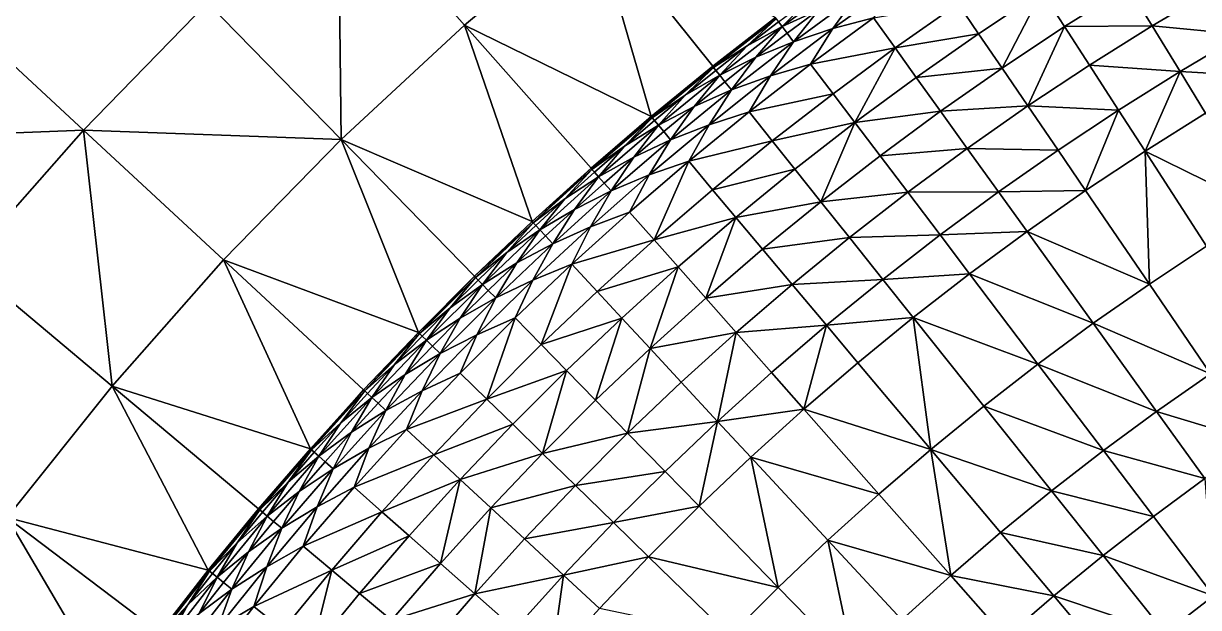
# Model space of a CAD drawing. Header units: millimetres. Extents: x -3250 to 5350, y -3250 to 3250.
# Drawn here: x -2100 to -1177, y 1529 to 1988 of the extents above; entities that cross this region are included whole.
import ezdxf

# ---------------------------------------------------------------- set-up
doc = ezdxf.new("R2010")
doc.units = ezdxf.units.MM
doc.header["$MEASUREMENT"] = 0
doc.layers.add('MESH_3D', color=2, linetype='CONTINUOUS')

msp = doc.modelspace()

# ---------------------------------------------------------------- linework, layer by layer
at = {"layer": 'MESH_3D'}
for points in [[(2150.48, 2436.79, 32500), (-3128.53, 880.23, 32500), (-2326.57, -2269.27, 32500)], [(2150.48, 2436.79, 32500), (-2269.27, 2326.57, 32500), (-3128.53, 880.23, 32500)], [(2150.48, 2436.79, 32500), (-2326.57, -2269.27, 32500), (3105.61, 957.95, 32500)], [(-1955.06, 2004.43, 24400), (-1852.72, 2099.39, 24400), (-1850.33, 1897.05, 24200)], [(-1852.72, 2099.39, 24400), (-1753.47, 1986.92, 24200), (-1850.33, 1897.05, 24200)], [(-1852.72, 2099.39, 24400), (-1652.25, 2071.85, 24200), (-1753.47, 1986.92, 24200)], [(-1753.47, 1986.92, 24200), (-1652.25, 2071.85, 24200), (-1606.97, 1915.11, 24000)], [(-1652.25, 2071.85, 24200), (-1509.51, 1992.83, 24000), (-1558.72, 1954.58, 24000)], [(-1652.25, 2071.85, 24200), (-1558.72, 1954.58, 24000), (-1606.97, 1915.11, 24000)], [(-1475.38, 1999.07, -138.74), (-1504.15, 1985.75, -105.25), (-1454.18, 2022.64, -105.25)], [(-1482.09, 2008.16, -71.93), (-1454.18, 2022.64, -105.25), (-1504.15, 1985.75, -105.25)], [(-1464.4, 1984.19, -205.25), (-1445.5, 2010.57, -171.85), (-1414.48, 2020.08, -205.25)], [(-1464.4, 1984.19, -205.25), (-1414.48, 2020.08, -205.25), (-1432.64, 1992.68, -238.11)], [(-1464.4, 1984.19, -205.25), (-1495.18, 1973.91, -171.85), (-1445.5, 2010.57, -171.85)], [(-1475.38, 1999.07, -138.74), (-1445.5, 2010.57, -171.85), (-1495.18, 1973.91, -171.85)], [(-1366.07, 2003.65, -303.82), (-1300.28, 2013.23, -355.73), (-1350.07, 1980.19, -355.73)], [(-1350.07, 1980.19, -355.73), (-1300.28, 2013.23, -355.73), (-1331.65, 1953.17, -406.77)], [(-1300.28, 2013.23, -355.73), (-1282.54, 1985.76, -406.77), (-1331.65, 1953.17, -406.77)], [(-1300.28, 2013.23, -355.73), (-1232.63, 2017.12, -406.77), (-1282.54, 1985.76, -406.77)], [(-1282.54, 1985.76, -406.77), (-1232.63, 2017.12, -406.77), (-1213.87, 1986.41, -455.71)], [(-1232.63, 2017.12, -406.77), (-1163.97, 2016.05, -455.71), (-1213.87, 1986.41, -455.71)], [(-1213.87, 1986.41, -455.71), (-1163.97, 2016.05, -455.71), (-1142.97, 1979.68, -506.08)], [(-2259.83, 1896.22, 24600), (-2162.5, 2006.51, 24600), (-2052.55, 1904.48, 24400)], [(-2162.5, 2006.51, 24600), (-1955.06, 2004.43, 24400), (-2052.55, 1904.48, 24400)], [(-2052.55, 1904.48, 24400), (-1955.06, 2004.43, 24400), (-1850.33, 1897.05, 24200)], [(-1507.01, 1989.53, -71.93), (-1482.09, 2008.16, -71.93), (-1504.15, 1985.75, -105.25)], [(-1432.64, 1992.68, -238.11), (-1366.07, 2003.65, -303.82), (-1415.6, 1968.97, -303.82)], [(-1415.6, 1968.97, -303.82), (-1366.07, 2003.65, -303.82), (-1350.07, 1980.19, -355.73)], [(-1557.99, 1953.66, -38.42), (-1558.72, 1954.58), (-1509.51, 1992.83)], [(-1558.72, 1954.58, 24000), (-1509.51, 1992.83), (-1558.72, 1954.58)], [(-1558.72, 1954.58, 24000), (-1509.51, 1992.83, 24000), (-1509.51, 1992.83)], [(-1557.99, 1953.66, -38.42), (-1509.51, 1992.83), (-1508.8, 1991.89, -38.42)], [(-1531.69, 1970.59, -71.93), (-1557.99, 1953.66, -38.42), (-1508.8, 1991.89, -38.42)], [(-1531.69, 1970.59, -71.93), (-1508.8, 1991.89, -38.42), (-1507.01, 1989.53, -71.93)], [(-1500.18, 1980.52, -138.74), (-1504.15, 1985.75, -105.25), (-1475.38, 1999.07, -138.74)], [(-1500.18, 1980.52, -138.74), (-1475.38, 1999.07, -138.74), (-1495.18, 1973.91, -171.85)], [(-1481.87, 1956.34, -238.11), (-1432.64, 1992.68, -238.11), (-1415.6, 1968.97, -303.82)], [(-1464.4, 1984.19, -205.25), (-1432.64, 1992.68, -238.11), (-1481.87, 1956.34, -238.11)], [(-1850.33, 1897.05, 24200), (-1753.47, 1986.92, 24200), (-1700.43, 1832.63, 24000)], [(-1753.47, 1986.92, 24200), (-1606.97, 1915.11, 24000), (-1654.21, 1874.45, 24000)], [(-1753.47, 1986.92, 24200), (-1654.21, 1874.45, 24000), (-1700.43, 1832.63, 24000)], [(-1524.76, 1961.66, -138.74), (-1553.19, 1947.64, -105.25), (-1504.15, 1985.75, -105.25)], [(-1531.69, 1970.59, -71.93), (-1504.15, 1985.75, -105.25), (-1553.19, 1947.64, -105.25)], [(-1531.69, 1970.59, -71.93), (-1507.01, 1989.53, -71.93), (-1504.15, 1985.75, -105.25)], [(-1524.76, 1961.66, -138.74), (-1504.15, 1985.75, -105.25), (-1500.18, 1980.52, -138.74)], [(-1513.41, 1947.07, -205.25), (-1495.18, 1973.91, -171.85), (-1464.4, 1984.19, -205.25)], [(-1513.41, 1947.07, -205.25), (-1464.4, 1984.19, -205.25), (-1481.87, 1956.34, -238.11)], [(-1331.65, 1953.17, -406.77), (-1282.54, 1985.76, -406.77), (-1311.37, 1923.43, -455.71)], [(-1282.54, 1985.76, -406.77), (-1263.01, 1955.53, -455.71), (-1311.37, 1923.43, -455.71)], [(-1282.54, 1985.76, -406.77), (-1213.87, 1986.41, -455.71), (-1263.01, 1955.53, -455.71)], [(-1263.01, 1955.53, -455.71), (-1213.87, 1986.41, -455.71), (-1191.97, 1950.57, -506.08)], [(-1213.87, 1986.41, -455.71), (-1142.97, 1979.68, -506.08), (-1191.97, 1950.57, -506.08)], [(-1513.41, 1947.07, -205.25), (-1543.92, 1936.02, -171.85), (-1495.18, 1973.91, -171.85)], [(-1524.76, 1961.66, -138.74), (-1495.18, 1973.91, -171.85), (-1543.92, 1936.02, -171.85)], [(-1524.76, 1961.66, -138.74), (-1500.18, 1980.52, -138.74), (-1495.18, 1973.91, -171.85)], [(-1415.6, 1968.97, -303.82), (-1350.07, 1980.19, -355.73), (-1399.02, 1945.91, -355.73)], [(-1399.02, 1945.91, -355.73), (-1350.07, 1980.19, -355.73), (-1331.65, 1953.17, -406.77)], [(-1191.97, 1950.57, -506.08), (-1142.97, 1979.68, -506.08), (-1123.81, 1946.5, -547.31)], [(-1556.14, 1951.34, -71.93), (-1557.99, 1953.66, -38.42), (-1531.69, 1970.59, -71.93)], [(-1556.14, 1951.34, -71.93), (-1531.69, 1970.59, -71.93), (-1553.19, 1947.64, -105.25)], [(-1481.87, 1956.34, -238.11), (-1415.6, 1968.97, -303.82), (-1464.24, 1933.07, -303.82)], [(-1464.24, 1933.07, -303.82), (-1415.6, 1968.97, -303.82), (-1447.1, 1910.43, -355.73)], [(-1415.6, 1968.97, -303.82), (-1399.02, 1945.91, -355.73), (-1447.1, 1910.43, -355.73)], [(-1549.09, 1942.5, -138.74), (-1553.19, 1947.64, -105.25), (-1524.76, 1961.66, -138.74)], [(-1549.09, 1942.5, -138.74), (-1524.76, 1961.66, -138.74), (-1543.92, 1936.02, -171.85)], [(-1530.18, 1918.79, -238.11), (-1481.87, 1956.34, -238.11), (-1464.24, 1933.07, -303.82)], [(-1513.41, 1947.07, -205.25), (-1481.87, 1956.34, -238.11), (-1530.18, 1918.79, -238.11)], [(-1311.37, 1923.43, -455.71), (-1263.01, 1955.53, -455.71), (-1240.23, 1920.25, -506.08)], [(-1263.01, 1955.53, -455.71), (-1191.97, 1950.57, -506.08), (-1240.23, 1920.25, -506.08)], [(-1606.21, 1914.21, -38.42), (-1606.97, 1915.11), (-1558.72, 1954.58)], [(-1606.97, 1915.11, 24000), (-1558.72, 1954.58), (-1606.97, 1915.11)], [(-1606.97, 1915.11, 24000), (-1558.72, 1954.58, 24000), (-1558.72, 1954.58)], [(-1606.21, 1914.21, -38.42), (-1558.72, 1954.58), (-1557.99, 1953.66, -38.42)], [(-1580.35, 1931.79, -71.93), (-1606.21, 1914.21, -38.42), (-1557.99, 1953.66, -38.42)], [(-1573.19, 1923.04, -138.74), (-1601.26, 1908.31, -105.25), (-1553.19, 1947.64, -105.25)], [(-1580.35, 1931.79, -71.93), (-1553.19, 1947.64, -105.25), (-1601.26, 1908.31, -105.25)], [(-1580.35, 1931.79, -71.93), (-1557.99, 1953.66, -38.42), (-1556.14, 1951.34, -71.93)], [(-1580.35, 1931.79, -71.93), (-1556.14, 1951.34, -71.93), (-1553.19, 1947.64, -105.25)], [(-1573.19, 1923.04, -138.74), (-1553.19, 1947.64, -105.25), (-1549.09, 1942.5, -138.74)], [(-1561.48, 1908.73, -205.25), (-1543.92, 1936.02, -171.85), (-1513.41, 1947.07, -205.25)], [(-1561.48, 1908.73, -205.25), (-1513.41, 1947.07, -205.25), (-1530.18, 1918.79, -238.11)], [(-1447.1, 1910.43, -355.73), (-1399.02, 1945.91, -355.73), (-1379.93, 1919.36, -406.77)], [(-1399.02, 1945.91, -355.73), (-1331.65, 1953.17, -406.77), (-1379.93, 1919.36, -406.77)], [(-1379.93, 1919.36, -406.77), (-1331.65, 1953.17, -406.77), (-1311.37, 1923.43, -455.71)], [(-1240.23, 1920.25, -506.08), (-1191.97, 1950.57, -506.08), (-1219.44, 1888.06, -547.31)], [(-1191.97, 1950.57, -506.08), (-1171.99, 1917.88, -547.31), (-1219.44, 1888.06, -547.31)], [(-1191.97, 1950.57, -506.08), (-1123.81, 1946.5, -547.31), (-1171.99, 1917.88, -547.31)], [(-1573.19, 1923.04, -138.74), (-1549.09, 1942.5, -138.74), (-1543.92, 1936.02, -171.85)], [(-1604.31, 1911.94, -71.93), (-1606.21, 1914.21, -38.42), (-1580.35, 1931.79, -71.93)], [(-1604.31, 1911.94, -71.93), (-1580.35, 1931.79, -71.93), (-1601.26, 1908.31, -105.25)], [(-1561.48, 1908.73, -205.25), (-1591.71, 1896.93, -171.85), (-1543.92, 1936.02, -171.85)], [(-1573.19, 1923.04, -138.74), (-1543.92, 1936.02, -171.85), (-1591.71, 1896.93, -171.85)], [(-1530.18, 1918.79, -238.11), (-1464.24, 1933.07, -303.82), (-1511.98, 1895.97, -303.82)], [(-1511.98, 1895.97, -303.82), (-1464.24, 1933.07, -303.82), (-1447.1, 1910.43, -355.73)], [(-1597.04, 1903.28, -138.74), (-1601.26, 1908.31, -105.25), (-1573.19, 1923.04, -138.74)], [(-1597.04, 1903.28, -138.74), (-1573.19, 1923.04, -138.74), (-1591.71, 1896.93, -171.85)], [(-1577.55, 1880.05, -238.11), (-1530.18, 1918.79, -238.11), (-1511.98, 1895.97, -303.82)], [(-1561.48, 1908.73, -205.25), (-1530.18, 1918.79, -238.11), (-1577.55, 1880.05, -238.11)], [(-1447.1, 1910.43, -355.73), (-1379.93, 1919.36, -406.77), (-1427.35, 1884.36, -406.77)], [(-1427.35, 1884.36, -406.77), (-1379.93, 1919.36, -406.77), (-1358.92, 1890.14, -455.71)], [(-1379.93, 1919.36, -406.77), (-1311.37, 1923.43, -455.71), (-1358.92, 1890.14, -455.71)], [(-1358.92, 1890.14, -455.71), (-1311.37, 1923.43, -455.71), (-1287.72, 1888.73, -506.08)], [(-1311.37, 1923.43, -455.71), (-1240.23, 1920.25, -506.08), (-1287.72, 1888.73, -506.08)], [(-1287.72, 1888.73, -506.08), (-1240.23, 1920.25, -506.08), (-1266.13, 1857.07, -547.31)], [(-1240.23, 1920.25, -506.08), (-1219.44, 1888.06, -547.31), (-1266.13, 1857.07, -547.31)], [(-1653.43, 1873.57, -38.42), (-1654.21, 1874.45), (-1606.97, 1915.11)], [(-1654.21, 1874.45, 24000), (-1606.97, 1915.11, 24000), (-1606.97, 1915.11)], [(-1654.21, 1874.45, 24000), (-1606.97, 1915.11), (-1654.21, 1874.45)], [(-1653.43, 1873.57, -38.42), (-1606.97, 1915.11), (-1606.21, 1914.21, -38.42)], [(-1628.02, 1891.79, -71.93), (-1653.43, 1873.57, -38.42), (-1606.21, 1914.21, -38.42)], [(-1628.02, 1891.79, -71.93), (-1606.21, 1914.21, -38.42), (-1604.31, 1911.94, -71.93)], [(-1628.02, 1891.79, -71.93), (-1604.31, 1911.94, -71.93), (-1601.26, 1908.31, -105.25)], [(-1511.98, 1895.97, -303.82), (-1447.1, 1910.43, -355.73), (-1494.27, 1873.76, -355.73)], [(-1494.27, 1873.76, -355.73), (-1447.1, 1910.43, -355.73), (-1473.88, 1848.19, -406.77)], [(-1447.1, 1910.43, -355.73), (-1427.35, 1884.36, -406.77), (-1473.88, 1848.19, -406.77)], [(-1219.44, 1888.06, -547.31), (-1171.99, 1917.88, -547.31), (-1125.61, 1841.97, -630.5)], [(-2259.83, 1896.22, 24600), (-2052.55, 1904.48, 24400), (-2144.92, 1799.81, 24400)], [(-2144.92, 1799.81, 24400), (-2052.55, 1904.48, 24400), (-2030.02, 1703.39, 24200)], [(-2052.55, 1904.48, 24400), (-1942.59, 1802.46, 24200), (-2030.02, 1703.39, 24200)], [(-2052.55, 1904.48, 24400), (-1850.33, 1897.05, 24200), (-1942.59, 1802.46, 24200)], [(-1620.64, 1883.22, -138.74), (-1648.34, 1867.8, -105.25), (-1601.26, 1908.31, -105.25)], [(-1628.02, 1891.79, -71.93), (-1601.26, 1908.31, -105.25), (-1648.34, 1867.8, -105.25)], [(-1620.64, 1883.22, -138.74), (-1601.26, 1908.31, -105.25), (-1597.04, 1903.28, -138.74)], [(-1620.64, 1883.22, -138.74), (-1597.04, 1903.28, -138.74), (-1591.71, 1896.93, -171.85)], [(-1608.58, 1869.21, -205.25), (-1561.48, 1908.73, -205.25), (-1577.55, 1880.05, -238.11)], [(-1608.58, 1869.21, -205.25), (-1591.71, 1896.93, -171.85), (-1561.48, 1908.73, -205.25)], [(-1942.59, 1802.46, 24200), (-1850.33, 1897.05, 24200), (-1789.67, 1745.59, 24000)], [(-1850.33, 1897.05, 24200), (-1700.43, 1832.63, 24000), (-1745.59, 1789.67, 24000)], [(-1850.33, 1897.05, 24200), (-1745.59, 1789.67, 24000), (-1789.67, 1745.59, 24000)], [(-1651.47, 1871.35, -71.93), (-1653.43, 1873.57, -38.42), (-1628.02, 1891.79, -71.93)], [(-1651.47, 1871.35, -71.93), (-1628.02, 1891.79, -71.93), (-1648.34, 1867.8, -105.25)], [(-1608.58, 1869.21, -205.25), (-1638.51, 1856.65, -171.85), (-1591.71, 1896.93, -171.85)], [(-1620.64, 1883.22, -138.74), (-1591.71, 1896.93, -171.85), (-1638.51, 1856.65, -171.85)], [(-1577.55, 1880.05, -238.11), (-1511.98, 1895.97, -303.82), (-1558.78, 1857.68, -303.82)], [(-1558.78, 1857.68, -303.82), (-1511.98, 1895.97, -303.82), (-1494.27, 1873.76, -355.73)], [(-1643.99, 1862.87, -138.74), (-1648.34, 1867.8, -105.25), (-1620.64, 1883.22, -138.74)], [(-1643.99, 1862.87, -138.74), (-1620.64, 1883.22, -138.74), (-1638.51, 1856.65, -171.85)], [(-1473.88, 1848.19, -406.77), (-1427.35, 1884.36, -406.77), (-1405.62, 1855.68, -455.71)], [(-1427.35, 1884.36, -406.77), (-1358.92, 1890.14, -455.71), (-1405.62, 1855.68, -455.71)], [(-1405.62, 1855.68, -455.71), (-1358.92, 1890.14, -455.71), (-1334.4, 1856.04, -506.08)], [(-1358.92, 1890.14, -455.71), (-1287.72, 1888.73, -506.08), (-1334.4, 1856.04, -506.08)], [(-1334.4, 1856.04, -506.08), (-1287.72, 1888.73, -506.08), (-1266.13, 1857.07, -547.31)], [(-1266.13, 1857.07, -547.31), (-1219.44, 1888.06, -547.31), (-1216.02, 1783.58, -630.5)], [(-1219.44, 1888.06, -547.31), (-1125.61, 1841.97, -630.5), (-1171.18, 1813.34, -630.5)], [(-1219.44, 1888.06, -547.31), (-1171.18, 1813.34, -630.5), (-1216.02, 1783.58, -630.5)], [(-1699.63, 1831.76, -38.42), (-1700.43, 1832.63), (-1654.21, 1874.45)], [(-1700.43, 1832.63, 24000), (-1654.21, 1874.45, 24000), (-1654.21, 1874.45)], [(-1700.43, 1832.63, 24000), (-1654.21, 1874.45), (-1700.43, 1832.63)], [(-1699.63, 1831.76, -38.42), (-1654.21, 1874.45), (-1653.43, 1873.57, -38.42)], [(-1674.67, 1850.61, -71.93), (-1699.63, 1831.76, -38.42), (-1653.43, 1873.57, -38.42)], [(-1674.67, 1850.61, -71.93), (-1653.43, 1873.57, -38.42), (-1651.47, 1871.35, -71.93)], [(-1623.93, 1840.13, -238.11), (-1577.55, 1880.05, -238.11), (-1604.61, 1818.24, -303.82)], [(-1608.58, 1869.21, -205.25), (-1577.55, 1880.05, -238.11), (-1623.93, 1840.13, -238.11)], [(-1577.55, 1880.05, -238.11), (-1558.78, 1857.68, -303.82), (-1604.61, 1818.24, -303.82)], [(-1558.78, 1857.68, -303.82), (-1494.27, 1873.76, -355.73), (-1540.52, 1835.92, -355.73)], [(-1540.52, 1835.92, -355.73), (-1494.27, 1873.76, -355.73), (-1473.88, 1848.19, -406.77)], [(-1667.09, 1842.23, -138.74), (-1694.39, 1826.12, -105.25), (-1648.34, 1867.8, -105.25)], [(-1674.67, 1850.61, -71.93), (-1648.34, 1867.8, -105.25), (-1694.39, 1826.12, -105.25)], [(-1674.67, 1850.61, -71.93), (-1651.47, 1871.35, -71.93), (-1648.34, 1867.8, -105.25)], [(-1667.09, 1842.23, -138.74), (-1648.34, 1867.8, -105.25), (-1643.99, 1862.87, -138.74)], [(-1667.09, 1842.23, -138.74), (-1643.99, 1862.87, -138.74), (-1638.51, 1856.65, -171.85)], [(-1654.68, 1828.52, -205.25), (-1638.51, 1856.65, -171.85), (-1608.58, 1869.21, -205.25)], [(-1654.68, 1828.52, -205.25), (-1608.58, 1869.21, -205.25), (-1623.93, 1840.13, -238.11)], [(-1654.68, 1828.52, -205.25), (-1684.28, 1815.23, -171.85), (-1638.51, 1856.65, -171.85)], [(-1667.09, 1842.23, -138.74), (-1638.51, 1856.65, -171.85), (-1684.28, 1815.23, -171.85)], [(-1604.61, 1818.24, -303.82), (-1558.78, 1857.68, -303.82), (-1540.52, 1835.92, -355.73)], [(-1473.88, 1848.19, -406.77), (-1405.62, 1855.68, -455.71), (-1451.45, 1820.06, -455.71)], [(-1451.45, 1820.06, -455.71), (-1405.62, 1855.68, -455.71), (-1380.26, 1822.2, -506.08)], [(-1405.62, 1855.68, -455.71), (-1334.4, 1856.04, -506.08), (-1380.26, 1822.2, -506.08)], [(-1380.26, 1822.2, -506.08), (-1334.4, 1856.04, -506.08), (-1312.04, 1824.93, -547.31)], [(-1334.4, 1856.04, -506.08), (-1266.13, 1857.07, -547.31), (-1312.04, 1824.93, -547.31)], [(-1312.04, 1824.93, -547.31), (-1266.13, 1857.07, -547.31), (-1216.02, 1783.58, -630.5)], [(-1697.61, 1829.59, -71.93), (-1699.63, 1831.76, -38.42), (-1674.67, 1850.61, -71.93)], [(-1697.61, 1829.59, -71.93), (-1674.67, 1850.61, -71.93), (-1694.39, 1826.12, -105.25)], [(-1540.52, 1835.92, -355.73), (-1473.88, 1848.19, -406.77), (-1519.5, 1810.87, -406.77)], [(-1519.5, 1810.87, -406.77), (-1473.88, 1848.19, -406.77), (-1451.45, 1820.06, -455.71)], [(-1689.92, 1821.31, -138.74), (-1694.39, 1826.12, -105.25), (-1667.09, 1842.23, -138.74)], [(-1689.92, 1821.31, -138.74), (-1667.09, 1842.23, -138.74), (-1684.28, 1815.23, -171.85)], [(-1669.3, 1799.07, -238.11), (-1623.93, 1840.13, -238.11), (-1604.61, 1818.24, -303.82)], [(-1654.68, 1828.52, -205.25), (-1623.93, 1840.13, -238.11), (-1669.3, 1799.07, -238.11)], [(-1604.61, 1818.24, -303.82), (-1540.52, 1835.92, -355.73), (-1585.82, 1796.95, -355.73)], [(-1585.82, 1796.95, -355.73), (-1540.52, 1835.92, -355.73), (-1564.18, 1772.43, -406.77)], [(-1540.52, 1835.92, -355.73), (-1519.5, 1810.87, -406.77), (-1564.18, 1772.43, -406.77)], [(-1699.63, 1831.76, -38.42), (-1745.59, 1789.67), (-1700.43, 1832.63)], [(-1700.43, 1832.63, 24000), (-1700.43, 1832.63), (-1745.59, 1789.67)], [(-1745.59, 1789.67, 24000), (-1700.43, 1832.63, 24000), (-1745.59, 1789.67)], [(-1744.77, 1788.82, -38.42), (-1745.59, 1789.67), (-1699.63, 1831.76, -38.42)], [(-1720.29, 1808.29, -71.93), (-1744.77, 1788.82, -38.42), (-1699.63, 1831.76, -38.42)], [(-1712.5, 1800.1, -138.74), (-1739.39, 1783.31, -105.25), (-1694.39, 1826.12, -105.25)], [(-1720.29, 1808.29, -71.93), (-1694.39, 1826.12, -105.25), (-1739.39, 1783.31, -105.25)], [(-1720.29, 1808.29, -71.93), (-1699.63, 1831.76, -38.42), (-1697.61, 1829.59, -71.93)], [(-1720.29, 1808.29, -71.93), (-1697.61, 1829.59, -71.93), (-1694.39, 1826.12, -105.25)], [(-1712.5, 1800.1, -138.74), (-1694.39, 1826.12, -105.25), (-1689.92, 1821.31, -138.74)], [(-1699.76, 1786.7, -205.25), (-1684.28, 1815.23, -171.85), (-1654.68, 1828.52, -205.25)], [(-1699.76, 1786.7, -205.25), (-1654.68, 1828.52, -205.25), (-1669.3, 1799.07, -238.11)], [(-1712.5, 1800.1, -138.74), (-1689.92, 1821.31, -138.74), (-1684.28, 1815.23, -171.85)], [(-1669.3, 1799.07, -238.11), (-1604.61, 1818.24, -303.82), (-1649.44, 1777.67, -303.82)], [(-1649.44, 1777.67, -303.82), (-1604.61, 1818.24, -303.82), (-1585.82, 1796.95, -355.73)], [(-1519.5, 1810.87, -406.77), (-1451.45, 1820.06, -455.71), (-1496.37, 1783.31, -455.71)], [(-1496.37, 1783.31, -455.71), (-1451.45, 1820.06, -455.71), (-1425.26, 1787.22, -506.08)], [(-1451.45, 1820.06, -455.71), (-1380.26, 1822.2, -506.08), (-1425.26, 1787.22, -506.08)], [(-1425.26, 1787.22, -506.08), (-1380.26, 1822.2, -506.08), (-1357.13, 1791.65, -547.31)], [(-1380.26, 1822.2, -506.08), (-1312.04, 1824.93, -547.31), (-1357.13, 1791.65, -547.31)], [(-1357.13, 1791.65, -547.31), (-1312.04, 1824.93, -547.31), (-1260.11, 1752.71, -630.5)], [(-1312.04, 1824.93, -547.31), (-1216.02, 1783.58, -630.5), (-1260.11, 1752.71, -630.5)], [(-1742.7, 1786.7, -71.93), (-1744.77, 1788.82, -38.42), (-1720.29, 1808.29, -71.93)], [(-1742.7, 1786.7, -71.93), (-1720.29, 1808.29, -71.93), (-1739.39, 1783.31, -105.25)], [(-1699.76, 1786.7, -205.25), (-1729.02, 1772.67, -171.85), (-1684.28, 1815.23, -171.85)], [(-1712.5, 1800.1, -138.74), (-1684.28, 1815.23, -171.85), (-1729.02, 1772.67, -171.85)], [(-1564.18, 1772.43, -406.77), (-1519.5, 1810.87, -406.77), (-1496.37, 1783.31, -455.71)], [(-1216.02, 1783.58, -630.5), (-1171.18, 1813.34, -630.5), (-1167.97, 1713.1, -698.41)], [(-2144.92, 1799.81, 24400), (-2030.02, 1703.39, 24200), (-2112.4, 1600.08, 24200)], [(-2030.02, 1703.39, 24200), (-1942.59, 1802.46, 24200), (-1874.45, 1654.21, 24000)], [(-1942.59, 1802.46, 24200), (-1832.63, 1700.43, 24000), (-1874.45, 1654.21, 24000)], [(-1942.59, 1802.46, 24200), (-1789.67, 1745.59, 24000), (-1832.63, 1700.43, 24000)], [(-1734.81, 1778.61, -138.74), (-1739.39, 1783.31, -105.25), (-1712.5, 1800.1, -138.74)], [(-1734.81, 1778.61, -138.74), (-1712.5, 1800.1, -138.74), (-1729.02, 1772.67, -171.85)], [(-1713.63, 1756.9, -238.11), (-1669.3, 1799.07, -238.11), (-1693.25, 1736, -303.82)], [(-1699.76, 1786.7, -205.25), (-1669.3, 1799.07, -238.11), (-1713.63, 1756.9, -238.11)], [(-1669.3, 1799.07, -238.11), (-1649.44, 1777.67, -303.82), (-1693.25, 1736, -303.82)], [(-1788.82, 1744.77, -38.42), (-1789.67, 1745.59), (-1745.59, 1789.67)], [(-1789.67, 1745.59, 24000), (-1745.59, 1789.67, 24000), (-1745.59, 1789.67)], [(-1789.67, 1745.59, 24000), (-1745.59, 1789.67), (-1789.67, 1745.59)], [(-1788.82, 1744.77, -38.42), (-1745.59, 1789.67), (-1744.77, 1788.82, -38.42)], [(-1649.44, 1777.67, -303.82), (-1585.82, 1796.95, -355.73), (-1630.12, 1756.85, -355.73)], [(-1630.12, 1756.85, -355.73), (-1585.82, 1796.95, -355.73), (-1607.88, 1732.88, -406.77)], [(-1585.82, 1796.95, -355.73), (-1564.18, 1772.43, -406.77), (-1607.88, 1732.88, -406.77)], [(-1425.26, 1787.22, -506.08), (-1357.13, 1791.65, -547.31), (-1401.37, 1757.26, -547.31)], [(-1401.37, 1757.26, -547.31), (-1357.13, 1791.65, -547.31), (-1303.42, 1720.75, -630.5)], [(-1357.13, 1791.65, -547.31), (-1260.11, 1752.71, -630.5), (-1303.42, 1720.75, -630.5)], [(-1764.84, 1764.84, -71.93), (-1788.82, 1744.77, -38.42), (-1744.77, 1788.82, -38.42)], [(-1756.84, 1756.84, -138.74), (-1783.31, 1739.39, -105.25), (-1739.39, 1783.31, -105.25)], [(-1764.84, 1764.84, -71.93), (-1739.39, 1783.31, -105.25), (-1783.31, 1739.39, -105.25)], [(-1764.84, 1764.84, -71.93), (-1744.77, 1788.82, -38.42), (-1742.7, 1786.7, -71.93)], [(-1764.84, 1764.84, -71.93), (-1742.7, 1786.7, -71.93), (-1739.39, 1783.31, -105.25)], [(-1756.84, 1756.84, -138.74), (-1739.39, 1783.31, -105.25), (-1734.81, 1778.61, -138.74)], [(-1743.77, 1743.77, -205.25), (-1729.02, 1772.67, -171.85), (-1699.76, 1786.7, -205.25)], [(-1743.77, 1743.77, -205.25), (-1699.76, 1786.7, -205.25), (-1713.63, 1756.9, -238.11)], [(-1564.18, 1772.43, -406.77), (-1496.37, 1783.31, -455.71), (-1540.36, 1745.45, -455.71)], [(-1540.36, 1745.45, -455.71), (-1496.37, 1783.31, -455.71), (-1469.38, 1751.13, -506.08)], [(-1496.37, 1783.31, -455.71), (-1425.26, 1787.22, -506.08), (-1469.38, 1751.13, -506.08)], [(-1469.38, 1751.13, -506.08), (-1425.26, 1787.22, -506.08), (-1401.37, 1757.26, -547.31)], [(-1260.11, 1752.71, -630.5), (-1216.02, 1783.58, -630.5), (-1167.97, 1713.1, -698.41)], [(-1743.77, 1743.77, -205.25), (-1772.67, 1729.02, -171.85), (-1729.02, 1772.67, -171.85)], [(-1756.84, 1756.84, -138.74), (-1729.02, 1772.67, -171.85), (-1772.67, 1729.02, -171.85)], [(-1756.84, 1756.84, -138.74), (-1734.81, 1778.61, -138.74), (-1729.02, 1772.67, -171.85)], [(-1693.25, 1736, -303.82), (-1649.44, 1777.67, -303.82), (-1630.12, 1756.85, -355.73)], [(-1607.88, 1732.88, -406.77), (-1564.18, 1772.43, -406.77), (-1540.36, 1745.45, -455.71)], [(-1786.7, 1742.7, -71.93), (-1788.82, 1744.77, -38.42), (-1764.84, 1764.84, -71.93)], [(-1786.7, 1742.7, -71.93), (-1764.84, 1764.84, -71.93), (-1783.31, 1739.39, -105.25)], [(-1778.61, 1734.81, -138.74), (-1783.31, 1739.39, -105.25), (-1756.84, 1756.84, -138.74)], [(-1778.61, 1734.81, -138.74), (-1756.84, 1756.84, -138.74), (-1772.67, 1729.02, -171.85)], [(-1756.9, 1713.63, -238.11), (-1713.63, 1756.9, -238.11), (-1736, 1693.25, -303.82)], [(-1743.77, 1743.77, -205.25), (-1713.63, 1756.9, -238.11), (-1756.9, 1713.63, -238.11)], [(-1713.63, 1756.9, -238.11), (-1693.25, 1736, -303.82), (-1736, 1693.25, -303.82)], [(-1693.25, 1736, -303.82), (-1630.12, 1756.85, -355.73), (-1673.41, 1715.67, -355.73)], [(-1673.41, 1715.67, -355.73), (-1630.12, 1756.85, -355.73), (-1650.58, 1692.26, -406.77)], [(-1630.12, 1756.85, -355.73), (-1607.88, 1732.88, -406.77), (-1650.58, 1692.26, -406.77)], [(-1469.38, 1751.13, -506.08), (-1401.37, 1757.26, -547.31), (-1444.74, 1721.78, -547.31)], [(-1444.74, 1721.78, -547.31), (-1401.37, 1757.26, -547.31), (-1387.57, 1653.64, -630.5)], [(-1401.37, 1757.26, -547.31), (-1303.42, 1720.75, -630.5), (-1345.91, 1687.72, -630.5)], [(-1401.37, 1757.26, -547.31), (-1345.91, 1687.72, -630.5), (-1387.57, 1653.64, -630.5)], [(-1303.42, 1720.75, -630.5), (-1260.11, 1752.71, -630.5), (-1210.32, 1683.45, -698.41)], [(-1260.11, 1752.71, -630.5), (-1167.97, 1713.1, -698.41), (-1210.32, 1683.45, -698.41)], [(-1831.76, 1699.63, -38.42), (-1832.63, 1700.43), (-1789.67, 1745.59)], [(-1832.63, 1700.43, 24000), (-1789.67, 1745.59, 24000), (-1789.67, 1745.59)], [(-1832.63, 1700.43, 24000), (-1789.67, 1745.59), (-1832.63, 1700.43)], [(-1831.76, 1699.63, -38.42), (-1789.67, 1745.59), (-1788.82, 1744.77, -38.42)], [(-1808.29, 1720.29, -71.93), (-1831.76, 1699.63, -38.42), (-1788.82, 1744.77, -38.42)], [(-1808.29, 1720.29, -71.93), (-1788.82, 1744.77, -38.42), (-1786.7, 1742.7, -71.93)], [(-1786.7, 1699.76, -205.25), (-1772.67, 1729.02, -171.85), (-1743.77, 1743.77, -205.25)], [(-1786.7, 1699.76, -205.25), (-1743.77, 1743.77, -205.25), (-1756.9, 1713.63, -238.11)], [(-1607.88, 1732.88, -406.77), (-1540.36, 1745.45, -455.71), (-1583.4, 1706.5, -455.71)], [(-1583.4, 1706.5, -455.71), (-1540.36, 1745.45, -455.71), (-1554.84, 1675.71, -506.08)], [(-1540.36, 1745.45, -455.71), (-1512.58, 1713.96, -506.08), (-1554.84, 1675.71, -506.08)], [(-1540.36, 1745.45, -455.71), (-1469.38, 1751.13, -506.08), (-1512.58, 1713.96, -506.08)], [(-1512.58, 1713.96, -506.08), (-1469.38, 1751.13, -506.08), (-1487.22, 1685.23, -547.31)], [(-1469.38, 1751.13, -506.08), (-1444.74, 1721.78, -547.31), (-1487.22, 1685.23, -547.31)], [(-1800.1, 1712.5, -138.74), (-1826.12, 1694.39, -105.25), (-1783.31, 1739.39, -105.25)], [(-1808.29, 1720.29, -71.93), (-1783.31, 1739.39, -105.25), (-1826.12, 1694.39, -105.25)], [(-1808.29, 1720.29, -71.93), (-1786.7, 1742.7, -71.93), (-1783.31, 1739.39, -105.25)], [(-1800.1, 1712.5, -138.74), (-1783.31, 1739.39, -105.25), (-1778.61, 1734.81, -138.74)], [(-1800.1, 1712.5, -138.74), (-1778.61, 1734.81, -138.74), (-1772.67, 1729.02, -171.85)], [(-1736, 1693.25, -303.82), (-1693.25, 1736, -303.82), (-1673.41, 1715.67, -355.73)], [(-1786.7, 1699.76, -205.25), (-1815.23, 1684.28, -171.85), (-1772.67, 1729.02, -171.85)], [(-1800.1, 1712.5, -138.74), (-1772.67, 1729.02, -171.85), (-1815.23, 1684.28, -171.85)], [(-1650.58, 1692.26, -406.77), (-1607.88, 1732.88, -406.77), (-1625.45, 1666.49, -455.71)], [(-1607.88, 1732.88, -406.77), (-1583.4, 1706.5, -455.71), (-1625.45, 1666.49, -455.71)], [(-1829.59, 1697.61, -71.93), (-1831.76, 1699.63, -38.42), (-1808.29, 1720.29, -71.93)], [(-1829.59, 1697.61, -71.93), (-1808.29, 1720.29, -71.93), (-1826.12, 1694.39, -105.25)], [(-1736, 1693.25, -303.82), (-1673.41, 1715.67, -355.73), (-1715.67, 1673.41, -355.73)], [(-1715.67, 1673.41, -355.73), (-1673.41, 1715.67, -355.73), (-1692.26, 1650.58, -406.77)], [(-1673.41, 1715.67, -355.73), (-1650.58, 1692.26, -406.77), (-1692.26, 1650.58, -406.77)], [(-1487.22, 1685.23, -547.31), (-1444.74, 1721.78, -547.31), (-1387.57, 1653.64, -630.5)], [(-1345.91, 1687.72, -630.5), (-1303.42, 1720.75, -630.5), (-1251.91, 1652.75, -698.41)], [(-1303.42, 1720.75, -630.5), (-1210.32, 1683.45, -698.41), (-1251.91, 1652.75, -698.41)], [(-1821.31, 1689.92, -138.74), (-1826.12, 1694.39, -105.25), (-1800.1, 1712.5, -138.74)], [(-1821.31, 1689.92, -138.74), (-1800.1, 1712.5, -138.74), (-1815.23, 1684.28, -171.85)], [(-1799.07, 1669.3, -238.11), (-1756.9, 1713.63, -238.11), (-1736, 1693.25, -303.82)], [(-1786.7, 1699.76, -205.25), (-1756.9, 1713.63, -238.11), (-1799.07, 1669.3, -238.11)], [(-1625.45, 1666.49, -455.71), (-1583.4, 1706.5, -455.71), (-1554.84, 1675.71, -506.08)], [(-1554.84, 1675.71, -506.08), (-1512.58, 1713.96, -506.08), (-1487.22, 1685.23, -547.31)], [(-1210.32, 1683.45, -698.41), (-1167.97, 1713.1, -698.41), (-1131.47, 1659.56, -744.25)], [(-2112.4, 1600.08, 24200), (-2030.02, 1703.39, 24200), (-1954.58, 1558.72, 24000)], [(-2030.02, 1703.39, 24200), (-1874.45, 1654.21, 24000), (-1915.11, 1606.97, 24000)], [(-2030.02, 1703.39, 24200), (-1915.11, 1606.97, 24000), (-1954.58, 1558.72, 24000)], [(-1873.57, 1653.43, -38.42), (-1874.45, 1654.21), (-1832.63, 1700.43)], [(-1874.45, 1654.21, 24000), (-1832.63, 1700.43, 24000), (-1832.63, 1700.43)], [(-1874.45, 1654.21, 24000), (-1832.63, 1700.43), (-1874.45, 1654.21)], [(-1873.57, 1653.43, -38.42), (-1832.63, 1700.43), (-1831.76, 1699.63, -38.42)], [(-1850.61, 1674.67, -71.93), (-1873.57, 1653.43, -38.42), (-1831.76, 1699.63, -38.42)], [(-1850.61, 1674.67, -71.93), (-1831.76, 1699.63, -38.42), (-1829.59, 1697.61, -71.93)], [(-1850.61, 1674.67, -71.93), (-1829.59, 1697.61, -71.93), (-1826.12, 1694.39, -105.25)], [(-1828.52, 1654.68, -205.25), (-1786.7, 1699.76, -205.25), (-1799.07, 1669.3, -238.11)], [(-1828.52, 1654.68, -205.25), (-1815.23, 1684.28, -171.85), (-1786.7, 1699.76, -205.25)], [(-1842.23, 1667.09, -138.74), (-1867.8, 1648.34, -105.25), (-1826.12, 1694.39, -105.25)], [(-1850.61, 1674.67, -71.93), (-1826.12, 1694.39, -105.25), (-1867.8, 1648.34, -105.25)], [(-1842.23, 1667.09, -138.74), (-1826.12, 1694.39, -105.25), (-1821.31, 1689.92, -138.74)], [(-1842.23, 1667.09, -138.74), (-1821.31, 1689.92, -138.74), (-1815.23, 1684.28, -171.85)], [(-1799.07, 1669.3, -238.11), (-1736, 1693.25, -303.82), (-1777.67, 1649.44, -303.82)], [(-1777.67, 1649.44, -303.82), (-1736, 1693.25, -303.82), (-1715.67, 1673.41, -355.73)], [(-1692.26, 1650.58, -406.77), (-1650.58, 1692.26, -406.77), (-1625.45, 1666.49, -455.71)], [(-1387.57, 1653.64, -630.5), (-1345.91, 1687.72, -630.5), (-1292.73, 1621.03, -698.41)], [(-1345.91, 1687.72, -630.5), (-1251.91, 1652.75, -698.41), (-1292.73, 1621.03, -698.41)], [(-1828.52, 1654.68, -205.25), (-1856.65, 1638.51, -171.85), (-1815.23, 1684.28, -171.85)], [(-1842.23, 1667.09, -138.74), (-1815.23, 1684.28, -171.85), (-1856.65, 1638.51, -171.85)], [(-1554.84, 1675.71, -506.08), (-1487.22, 1685.23, -547.31), (-1528.77, 1647.63, -547.31)], [(-1528.77, 1647.63, -547.31), (-1487.22, 1685.23, -547.31), (-1428.36, 1618.53, -630.5)], [(-1487.22, 1685.23, -547.31), (-1387.57, 1653.64, -630.5), (-1428.36, 1618.53, -630.5)], [(-1251.91, 1652.75, -698.41), (-1210.32, 1683.45, -698.41), (-1172.49, 1630.84, -744.25)], [(-1210.32, 1683.45, -698.41), (-1131.47, 1659.56, -744.25), (-1172.49, 1630.84, -744.25)], [(-1871.35, 1651.47, -71.93), (-1873.57, 1653.43, -38.42), (-1850.61, 1674.67, -71.93)], [(-1871.35, 1651.47, -71.93), (-1850.61, 1674.67, -71.93), (-1867.8, 1648.34, -105.25)], [(-1840.13, 1623.93, -238.11), (-1799.07, 1669.3, -238.11), (-1777.67, 1649.44, -303.82)], [(-1828.52, 1654.68, -205.25), (-1799.07, 1669.3, -238.11), (-1840.13, 1623.93, -238.11)], [(-1777.67, 1649.44, -303.82), (-1715.67, 1673.41, -355.73), (-1756.85, 1630.12, -355.73)], [(-1756.85, 1630.12, -355.73), (-1715.67, 1673.41, -355.73), (-1692.26, 1650.58, -406.77)], [(-1625.45, 1666.49, -455.71), (-1554.84, 1675.71, -506.08), (-1596.13, 1636.43, -506.08)], [(-1596.13, 1636.43, -506.08), (-1554.84, 1675.71, -506.08), (-1569.37, 1609, -547.31)], [(-1554.84, 1675.71, -506.08), (-1528.77, 1647.63, -547.31), (-1569.37, 1609, -547.31)], [(-1862.87, 1643.99, -138.74), (-1867.8, 1648.34, -105.25), (-1842.23, 1667.09, -138.74)], [(-1862.87, 1643.99, -138.74), (-1842.23, 1667.09, -138.74), (-1856.65, 1638.51, -171.85)], [(-1692.26, 1650.58, -406.77), (-1625.45, 1666.49, -455.71), (-1666.49, 1625.45, -455.71)], [(-1666.49, 1625.45, -455.71), (-1625.45, 1666.49, -455.71), (-1596.13, 1636.43, -506.08)], [(-1914.21, 1606.21, -38.42), (-1915.11, 1606.97), (-1874.45, 1654.21)], [(-1915.11, 1606.97, 24000), (-1874.45, 1654.21, 24000), (-1874.45, 1654.21)], [(-1915.11, 1606.97, 24000), (-1874.45, 1654.21), (-1915.11, 1606.97)], [(-1914.21, 1606.21, -38.42), (-1874.45, 1654.21), (-1873.57, 1653.43, -38.42)], [(-1891.79, 1628.02, -71.93), (-1914.21, 1606.21, -38.42), (-1873.57, 1653.43, -38.42)], [(-1891.79, 1628.02, -71.93), (-1873.57, 1653.43, -38.42), (-1871.35, 1651.47, -71.93)], [(-1891.79, 1628.02, -71.93), (-1871.35, 1651.47, -71.93), (-1867.8, 1648.34, -105.25)], [(-1869.21, 1608.58, -205.25), (-1856.65, 1638.51, -171.85), (-1828.52, 1654.68, -205.25)], [(-1869.21, 1608.58, -205.25), (-1828.52, 1654.68, -205.25), (-1840.13, 1623.93, -238.11)], [(-1756.85, 1630.12, -355.73), (-1692.26, 1650.58, -406.77), (-1732.88, 1607.88, -406.77)], [(-1732.88, 1607.88, -406.77), (-1692.26, 1650.58, -406.77), (-1666.49, 1625.45, -455.71)], [(-1428.36, 1618.53, -630.5), (-1387.57, 1653.64, -630.5), (-1371.92, 1554.58, -698.41)], [(-1387.57, 1653.64, -630.5), (-1332.74, 1588.3, -698.41), (-1371.92, 1554.58, -698.41)], [(-1387.57, 1653.64, -630.5), (-1292.73, 1621.03, -698.41), (-1332.74, 1588.3, -698.41)], [(-1292.73, 1621.03, -698.41), (-1251.91, 1652.75, -698.41), (-1212.78, 1601.1, -744.25)], [(-1251.91, 1652.75, -698.41), (-1172.49, 1630.84, -744.25), (-1212.78, 1601.1, -744.25)], [(-1883.22, 1620.64, -138.74), (-1908.31, 1601.26, -105.25), (-1867.8, 1648.34, -105.25)], [(-1891.79, 1628.02, -71.93), (-1867.8, 1648.34, -105.25), (-1908.31, 1601.26, -105.25)], [(-1883.22, 1620.64, -138.74), (-1867.8, 1648.34, -105.25), (-1862.87, 1643.99, -138.74)], [(-1883.22, 1620.64, -138.74), (-1862.87, 1643.99, -138.74), (-1856.65, 1638.51, -171.85)], [(-1840.13, 1623.93, -238.11), (-1777.67, 1649.44, -303.82), (-1818.24, 1604.61, -303.82)], [(-1818.24, 1604.61, -303.82), (-1777.67, 1649.44, -303.82), (-1756.85, 1630.12, -355.73)], [(-1569.37, 1609, -547.31), (-1528.77, 1647.63, -547.31), (-1507.26, 1545.32, -630.5)], [(-1528.77, 1647.63, -547.31), (-1428.36, 1618.53, -630.5), (-1468.27, 1582.42, -630.5)], [(-1528.77, 1647.63, -547.31), (-1468.27, 1582.42, -630.5), (-1507.26, 1545.32, -630.5)], [(-1869.21, 1608.58, -205.25), (-1896.93, 1591.71, -171.85), (-1856.65, 1638.51, -171.85)], [(-1883.22, 1620.64, -138.74), (-1856.65, 1638.51, -171.85), (-1896.93, 1591.71, -171.85)], [(-1666.49, 1625.45, -455.71), (-1596.13, 1636.43, -506.08), (-1636.43, 1596.13, -506.08)], [(-1636.43, 1596.13, -506.08), (-1596.13, 1636.43, -506.08), (-1569.37, 1609, -547.31)], [(-1911.94, 1604.31, -71.93), (-1914.21, 1606.21, -38.42), (-1891.79, 1628.02, -71.93)], [(-1911.94, 1604.31, -71.93), (-1891.79, 1628.02, -71.93), (-1908.31, 1601.26, -105.25)], [(-1880.05, 1577.55, -238.11), (-1840.13, 1623.93, -238.11), (-1818.24, 1604.61, -303.82)], [(-1869.21, 1608.58, -205.25), (-1840.13, 1623.93, -238.11), (-1880.05, 1577.55, -238.11)], [(-1818.24, 1604.61, -303.82), (-1756.85, 1630.12, -355.73), (-1796.95, 1585.82, -355.73)], [(-1796.95, 1585.82, -355.73), (-1756.85, 1630.12, -355.73), (-1772.43, 1564.18, -406.77)], [(-1756.85, 1630.12, -355.73), (-1732.88, 1607.88, -406.77), (-1772.43, 1564.18, -406.77)], [(-1732.88, 1607.88, -406.77), (-1666.49, 1625.45, -455.71), (-1706.5, 1583.4, -455.71)], [(-1706.5, 1583.4, -455.71), (-1666.49, 1625.45, -455.71), (-1636.43, 1596.13, -506.08)], [(-1212.78, 1601.1, -744.25), (-1172.49, 1630.84, -744.25), (-1165.57, 1538.77, -794.3)], [(-1903.28, 1597.04, -138.74), (-1908.31, 1601.26, -105.25), (-1883.22, 1620.64, -138.74)], [(-1903.28, 1597.04, -138.74), (-1883.22, 1620.64, -138.74), (-1896.93, 1591.71, -171.85)], [(-1468.27, 1582.42, -630.5), (-1428.36, 1618.53, -630.5), (-1371.92, 1554.58, -698.41)], [(-1332.74, 1588.3, -698.41), (-1292.73, 1621.03, -698.41), (-1252.32, 1570.36, -744.25)], [(-1292.73, 1621.03, -698.41), (-1212.78, 1601.1, -744.25), (-1252.32, 1570.36, -744.25)], [(-1953.66, 1557.99, -38.42), (-1954.58, 1558.72), (-1915.11, 1606.97)], [(-1954.58, 1558.72, 24000), (-1915.11, 1606.97, 24000), (-1915.11, 1606.97)], [(-1954.58, 1558.72, 24000), (-1915.11, 1606.97), (-1954.58, 1558.72)], [(-1953.66, 1557.99, -38.42), (-1915.11, 1606.97), (-1914.21, 1606.21, -38.42)], [(-1931.79, 1580.35, -71.93), (-1953.66, 1557.99, -38.42), (-1914.21, 1606.21, -38.42)], [(-1931.79, 1580.35, -71.93), (-1914.21, 1606.21, -38.42), (-1911.94, 1604.31, -71.93)], [(-1908.73, 1561.48, -205.25), (-1869.21, 1608.58, -205.25), (-1880.05, 1577.55, -238.11)], [(-1908.73, 1561.48, -205.25), (-1896.93, 1591.71, -171.85), (-1869.21, 1608.58, -205.25)], [(-1880.05, 1577.55, -238.11), (-1818.24, 1604.61, -303.82), (-1857.68, 1558.78, -303.82)], [(-1857.68, 1558.78, -303.82), (-1818.24, 1604.61, -303.82), (-1796.95, 1585.82, -355.73)], [(-1772.43, 1564.18, -406.77), (-1732.88, 1607.88, -406.77), (-1745.45, 1540.36, -455.71)], [(-1732.88, 1607.88, -406.77), (-1706.5, 1583.4, -455.71), (-1745.45, 1540.36, -455.71)], [(-1636.43, 1596.13, -506.08), (-1569.37, 1609, -547.31), (-1609, 1569.37, -547.31)], [(-1609, 1569.37, -547.31), (-1569.37, 1609, -547.31), (-1507.26, 1545.32, -630.5)], [(-2189.53, 1492.8, 24200), (-2112.4, 1600.08, 24200), (-2029.85, 1459.36, 24000)], [(-2112.4, 1600.08, 24200), (-1954.58, 1558.72, 24000), (-1992.83, 1509.51, 24000)], [(-2112.4, 1600.08, 24200), (-1992.83, 1509.51, 24000), (-2029.85, 1459.36, 24000)], [(-1923.04, 1573.19, -138.74), (-1947.64, 1553.19, -105.25), (-1908.31, 1601.26, -105.25)], [(-1931.79, 1580.35, -71.93), (-1908.31, 1601.26, -105.25), (-1947.64, 1553.19, -105.25)], [(-1931.79, 1580.35, -71.93), (-1911.94, 1604.31, -71.93), (-1908.31, 1601.26, -105.25)], [(-1923.04, 1573.19, -138.74), (-1908.31, 1601.26, -105.25), (-1903.28, 1597.04, -138.74)], [(-1923.04, 1573.19, -138.74), (-1903.28, 1597.04, -138.74), (-1896.93, 1591.71, -171.85)], [(-1706.5, 1583.4, -455.71), (-1636.43, 1596.13, -506.08), (-1675.71, 1554.84, -506.08)], [(-1675.71, 1554.84, -506.08), (-1636.43, 1596.13, -506.08), (-1609, 1569.37, -547.31)], [(-1252.32, 1570.36, -744.25), (-1212.78, 1601.1, -744.25), (-1165.57, 1538.77, -794.3)], [(-1908.73, 1561.48, -205.25), (-1936.02, 1543.92, -171.85), (-1896.93, 1591.71, -171.85)], [(-1923.04, 1573.19, -138.74), (-1896.93, 1591.71, -171.85), (-1936.02, 1543.92, -171.85)], [(-1371.92, 1554.58, -698.41), (-1332.74, 1588.3, -698.41), (-1291.08, 1538.65, -744.25)], [(-1332.74, 1588.3, -698.41), (-1252.32, 1570.36, -744.25), (-1291.08, 1538.65, -744.25)], [(-1951.34, 1556.14, -71.93), (-1953.66, 1557.99, -38.42), (-1931.79, 1580.35, -71.93)], [(-1951.34, 1556.14, -71.93), (-1931.79, 1580.35, -71.93), (-1947.64, 1553.19, -105.25)], [(-1918.79, 1530.18, -238.11), (-1880.05, 1577.55, -238.11), (-1857.68, 1558.78, -303.82)], [(-1908.73, 1561.48, -205.25), (-1880.05, 1577.55, -238.11), (-1918.79, 1530.18, -238.11)], [(-1857.68, 1558.78, -303.82), (-1796.95, 1585.82, -355.73), (-1835.92, 1540.52, -355.73)], [(-1835.92, 1540.52, -355.73), (-1796.95, 1585.82, -355.73), (-1772.43, 1564.18, -406.77)], [(-1745.45, 1540.36, -455.71), (-1706.5, 1583.4, -455.71), (-1675.71, 1554.84, -506.08)], [(-1507.26, 1545.32, -630.5), (-1468.27, 1582.42, -630.5), (-1447.71, 1484.26, -698.41)], [(-1468.27, 1582.42, -630.5), (-1410.25, 1519.89, -698.41), (-1447.71, 1484.26, -698.41)], [(-1468.27, 1582.42, -630.5), (-1371.92, 1554.58, -698.41), (-1410.25, 1519.89, -698.41)], [(-1942.5, 1549.09, -138.74), (-1947.64, 1553.19, -105.25), (-1923.04, 1573.19, -138.74)], [(-1942.5, 1549.09, -138.74), (-1923.04, 1573.19, -138.74), (-1936.02, 1543.92, -171.85)], [(-1675.71, 1554.84, -506.08), (-1609, 1569.37, -547.31), (-1647.63, 1528.77, -547.31)], [(-1647.63, 1528.77, -547.31), (-1609, 1569.37, -547.31), (-1545.32, 1507.26, -630.5)], [(-1609, 1569.37, -547.31), (-1507.26, 1545.32, -630.5), (-1545.32, 1507.26, -630.5)], [(-1291.08, 1538.65, -744.25), (-1252.32, 1570.36, -744.25), (-1203.57, 1509.23, -794.3)], [(-1252.32, 1570.36, -744.25), (-1165.57, 1538.77, -794.3), (-1203.57, 1509.23, -794.3)], [(-1991.89, 1508.8, -38.42), (-1992.83, 1509.51), (-1954.58, 1558.72)], [(-1954.58, 1558.72, 24000), (-1954.58, 1558.72), (-1992.83, 1509.51)], [(-1992.83, 1509.51, 24000), (-1954.58, 1558.72, 24000), (-1992.83, 1509.51)], [(-1991.89, 1508.8, -38.42), (-1954.58, 1558.72), (-1953.66, 1557.99, -38.42)], [(-1947.07, 1513.41, -205.25), (-1936.02, 1543.92, -171.85), (-1908.73, 1561.48, -205.25)], [(-1947.07, 1513.41, -205.25), (-1908.73, 1561.48, -205.25), (-1918.79, 1530.18, -238.11)], [(-1918.79, 1530.18, -238.11), (-1857.68, 1558.78, -303.82), (-1895.97, 1511.98, -303.82)], [(-1895.97, 1511.98, -303.82), (-1857.68, 1558.78, -303.82), (-1873.76, 1494.27, -355.73)], [(-1857.68, 1558.78, -303.82), (-1835.92, 1540.52, -355.73), (-1873.76, 1494.27, -355.73)], [(-1835.92, 1540.52, -355.73), (-1772.43, 1564.18, -406.77), (-1810.87, 1519.5, -406.77)], [(-1810.87, 1519.5, -406.77), (-1772.43, 1564.18, -406.77), (-1745.45, 1540.36, -455.71)], [(-1970.59, 1531.69, -71.93), (-1991.89, 1508.8, -38.42), (-1953.66, 1557.99, -38.42)], [(-1961.66, 1524.76, -138.74), (-1985.75, 1504.15, -105.25), (-1947.64, 1553.19, -105.25)], [(-1970.59, 1531.69, -71.93), (-1947.64, 1553.19, -105.25), (-1985.75, 1504.15, -105.25)], [(-1970.59, 1531.69, -71.93), (-1953.66, 1557.99, -38.42), (-1951.34, 1556.14, -71.93)], [(-1970.59, 1531.69, -71.93), (-1951.34, 1556.14, -71.93), (-1947.64, 1553.19, -105.25)], [(-1961.66, 1524.76, -138.74), (-1947.64, 1553.19, -105.25), (-1942.5, 1549.09, -138.74)], [(-1745.45, 1540.36, -455.71), (-1675.71, 1554.84, -506.08), (-1713.96, 1512.58, -506.08)], [(-1713.96, 1512.58, -506.08), (-1675.71, 1554.84, -506.08), (-1685.23, 1487.22, -547.31)], [(-1675.71, 1554.84, -506.08), (-1647.63, 1528.77, -547.31), (-1685.23, 1487.22, -547.31)], [(-1410.25, 1519.89, -698.41), (-1371.92, 1554.58, -698.41), (-1329.04, 1505.99, -744.25)], [(-1371.92, 1554.58, -698.41), (-1291.08, 1538.65, -744.25), (-1329.04, 1505.99, -744.25)], [(-1947.07, 1513.41, -205.25), (-1973.91, 1495.18, -171.85), (-1936.02, 1543.92, -171.85)], [(-1961.66, 1524.76, -138.74), (-1936.02, 1543.92, -171.85), (-1973.91, 1495.18, -171.85)], [(-1961.66, 1524.76, -138.74), (-1942.5, 1549.09, -138.74), (-1936.02, 1543.92, -171.85)], [(-1873.76, 1494.27, -355.73), (-1835.92, 1540.52, -355.73), (-1810.87, 1519.5, -406.77)], [(-1810.87, 1519.5, -406.77), (-1745.45, 1540.36, -455.71), (-1783.31, 1496.37, -455.71)], [(-1783.31, 1496.37, -455.71), (-1745.45, 1540.36, -455.71), (-1713.96, 1512.58, -506.08)], [(-1545.32, 1507.26, -630.5), (-1507.26, 1545.32, -630.5), (-1447.71, 1484.26, -698.41)], [(-1989.53, 1507.01, -71.93), (-1991.89, 1508.8, -38.42), (-1970.59, 1531.69, -71.93)], [(-1989.53, 1507.01, -71.93), (-1970.59, 1531.69, -71.93), (-1985.75, 1504.15, -105.25)], [(-1329.04, 1505.99, -744.25), (-1291.08, 1538.65, -744.25), (-1240.82, 1478.76, -794.3)], [(-1291.08, 1538.65, -744.25), (-1203.57, 1509.23, -794.3), (-1240.82, 1478.76, -794.3)], [(-1203.57, 1509.23, -794.3), (-1165.57, 1538.77, -794.3), (-1153.46, 1446.39, -840.76)], [(-1956.34, 1481.87, -238.11), (-1918.79, 1530.18, -238.11), (-1895.97, 1511.98, -303.82)], [(-1947.07, 1513.41, -205.25), (-1918.79, 1530.18, -238.11), (-1956.34, 1481.87, -238.11)]]:
    msp.add_3dface(points, dxfattribs=at)

doc.saveas('drawing.dxf')
